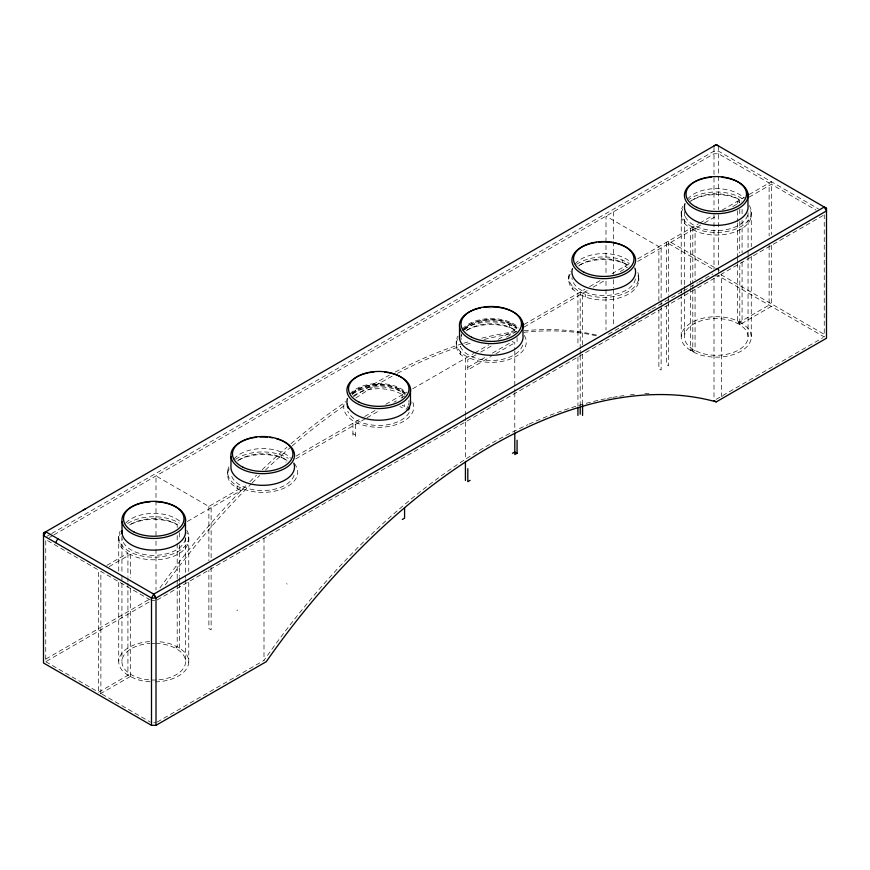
<?xml version="1.0" encoding="UTF-8"?>
<svg xmlns="http://www.w3.org/2000/svg" width="870" height="870" viewBox="0 0 870 870"><rect width="100%" height="100%" fill="white"/><g stroke="black" fill="none" stroke-linecap="round" stroke-linejoin="round"><path stroke-width="0.65" stroke-dasharray="4.35 3.26" d="M354.536 391.25L355.754 390.543M467.038 326.293L468.245 325.587M46.926 536.301L50.46 534.267M51.634 533.582L713.998 151.173L718.5 151.173L818.376 208.833M49.264 537.54L52.787 535.518M53.962 534.832L713.998 153.762L718.5 153.762L769.123 182.994L769.123 235.911M106.825 565.369L127.923 553.189L122.898 549.155A35.028 20.227 0 0 1 120.201 533.756M156.002 535.626L156.002 475.923L208.876 506.449L240.859 487.983L243.339 489.157L186.582 521.924M296.083 456.108L363.486 417.187M364.66 416.512L376.384 409.737M385.769 404.322L406.877 392.142M412.728 388.76L473.639 353.59M474.813 352.915L488.886 344.792M498.271 339.365L518.205 327.859M524.066 324.477L584.912 289.351M589.621 286.632L600.213 280.51M611.991 273.713L630.717 262.903M637.754 258.836L698.588 223.72M699.774 223.035L712.715 215.564M722.133 210.127L744.415 197.262M749.103 194.554L771.375 181.7L771.375 234.498M109.12 566.642L130.304 554.407L135.328 556.778A35.028 20.227 0 0 0 175.686 555.343A35.028 20.227 0 0 0 186.822 532.908M295.735 458.903L365.868 418.416M367.031 417.741L379.94 410.292M394.012 402.157L396.361 400.809M401.048 398.101L404.572 396.067M476.02 354.819L467.81 359.56L467.81 372.534M480.708 352.111L493.616 344.661M506.514 337.212L517.074 331.111M524.099 327.055L588.457 289.906M593.155 287.187L604.933 280.39M620.234 271.56L627.292 267.481L624.932 266.242M637.754 261.435L703.308 223.59M704.482 222.916L717.435 215.434M732.736 206.603L739.794 202.525M749.103 197.153L771.375 184.299L816.027 210.072M467.712 367.401L486.537 356.526M492.42 353.122L512.43 341.573L514.79 342.813L514.79 349.544M470.072 368.63L491.256 356.396M495.965 353.677L514.79 342.813M45.849 659.036L149.064 599.441M608.445 334.221L650.662 309.84M651.837 309.165L682.33 291.559M683.505 290.885L697.577 282.761M698.751 282.087L712.824 273.952M97.451 569.426L45.751 539.574L45.751 661.689L150.14 601.42M157.176 599.952L719.349 275.388M823.085 215.499L721.491 274.148L721.491 396.263L723.742 397.557M236.857 610.479L237.662 610.022M98.625 692.215L128.727 674.837L130.978 676.131L100.876 693.51L98.625 692.215L98.625 570.1M692.705 349.229L690.432 350.545L690.432 286.774M157.176 722.067L264.001 660.384A534.822 308.774 -60 0 1 527.916 424.636M716.14 399.352L823.085 337.603M715.129 275.877L718.5 275.877L824.249 336.929L824.249 214.825M151.5 600.626L154.871 600.626M153.751 722.742L156.002 722.742M739.424 202.231L737.434 201.296L737.434 204.004M692.803 229.658L697.827 232.018A35.028 20.227 0 0 0 738.184 230.593A35.028 20.227 0 0 0 749.32 208.147M576.614 264.382A35.028 20.227 0 0 1 622.18 259.978L629.26 263.316M579.746 265.046A35.028 20.227 0 0 1 622.18 262.577L627.194 264.937M637.84 272.538A35.028 20.227 0 0 1 624.225 293.581A35.028 20.227 0 0 1 585.325 294.375L578.245 291.037L572.895 286.752A35.028 20.227 0 0 1 570.209 271.353M580.301 294.604L585.325 296.974A35.028 20.227 0 0 0 624.225 296.181A35.028 20.227 0 0 0 637.84 275.127M467.244 329.991A35.028 20.227 0 0 1 509.679 327.522L514.692 329.893L514.692 332.481M402.19 405.224L404.572 406.442L404.572 403.854M399.928 406.529L402.288 407.758M355.308 434.891L352.926 433.662M238.674 460.034A35.028 20.227 0 0 1 281.108 457.566L287.959 460.796L285.86 462.177M229.136 468.941A35.028 20.227 0 0 0 231.833 484.34L238.597 489.288M239.239 489.592L241.077 490.462M714.444 267.481L668.617 241.023L668.617 295.18M715.618 268.156L720.316 270.875M668.617 243.622L712.095 268.721M720.849 274.637L826.5 335.635M738.489 322.792L740.74 324.086M691.226 350.077L693.477 351.371M286.589 583.694L287.176 584.031M150.347 599.963L100.876 571.405L100.876 693.51M45.751 661.689L97.451 691.541M102.029 694.173L150.347 722.078M510.864 323.64L511.897 324.238M398.362 388.585L399.395 389.184M742.077 198.61L741.762 198.36A35.028 20.227 0 0 0 689.116 199.426M692.705 227.113L695.065 228.353L695.065 279.912M570.209 273.952A35.028 20.227 0 0 0 572.895 289.351L577.93 293.386L577.93 346.293M457.707 338.898A35.028 20.227 0 0 0 460.393 354.297L465.428 358.331L465.428 415.316M771.375 245.351L771.375 306.403L739.794 324.64L739.794 263.577M769.123 245.405L769.123 305.109L737.434 323.401L737.434 263.708M751.267 212.835L751.267 246.634M751.267 256.139L751.267 337.549M748.059 212.78L748.059 249.375M748.059 250.734L748.059 254.801M748.059 256.161L748.059 337.484M742.077 209.355L742.077 214.781M742.077 220.208L742.077 252.768M742.077 262.261L742.077 323.325M739.696 202.699L739.696 199.991L734.671 197.62A35.028 20.227 0 0 0 690.117 201.351M739.794 209.311L739.696 216.271M739.794 221.524L739.696 252.898M737.434 210.79L737.434 221.643M737.434 223.003L737.434 256.922M737.434 258.281L737.434 262.349M718.5 145.975L718.5 209.626M718.5 214.825L718.5 275.877M713.998 147.324L713.998 209.626M713.998 214.825L713.998 269.211M713.998 278.476L713.998 399.221M695.065 289.405L695.065 350.458L692.803 351.763L692.803 290.71M692.803 227.059L692.803 283.924M692.803 285.284L692.803 289.351M690.432 285.414L690.432 228.429L685.397 224.395A35.028 20.227 0 0 1 682.7 208.996M684.44 211.671L684.44 284.86M684.44 286.219L684.44 290.286M684.44 291.646L684.44 336.375M681.232 211.606L681.232 287.47M681.232 288.829L681.232 292.896M681.232 294.256L681.232 336.32M668.617 296.539L668.617 300.607M668.617 301.966L668.617 365.726L666.366 364.432L666.366 306.088M666.366 242.328L666.366 295.234M661.124 247.95L661.124 299.508M661.124 300.857L661.124 304.935M661.124 306.283L661.124 370.054L658.873 368.76L658.873 310.416M658.873 300.922L658.873 246.645L605.998 216.119L605.998 274.463M638.765 277.791L638.765 280.39M622.18 259.978L622.18 262.577M613.491 211.791L613.491 240.283M613.491 241.642L613.491 274.202M613.491 279.629L613.491 287.774M613.491 289.134L613.491 325.761M605.998 281.249L605.998 288.024M605.998 289.384L605.998 330.089M585.325 294.375L585.325 296.974M582.563 344.857L582.563 293.299L580.203 292.07L580.203 349.055M582.563 354.351L582.563 404.561M580.203 350.403L580.203 354.481M580.203 355.83L580.203 406.04M577.93 357.146L577.93 405.996M572.895 286.752L572.895 289.351M568.741 276.562L568.741 279.161M517.074 337.603L517.074 341.497M514.79 350.882L514.79 391.272M514.79 392.62L514.79 431.65M509.679 324.923L509.679 327.522M465.428 416.676L465.428 420.743M465.428 422.102L465.428 460.089M461.111 338.299L461.111 339.594M460.393 351.697L460.393 354.297M456.239 341.508L456.239 344.107M408.889 400.483L408.889 401.788M402.19 394.839L402.19 397.438M355.308 424.506L355.308 437.49M352.926 423.288L352.926 436.262M281.108 454.966L281.108 457.566M264.001 538.28L264.001 660.384M237.173 486.025L237.173 488.625M227.668 471.551L227.668 474.15M211.127 507.754L211.127 559.312M211.127 567.447L211.127 629.858L208.876 628.564L208.876 570.22M208.876 506.449L208.876 560.726M188.768 537.595L188.768 571.394M188.768 582.247L188.768 662.298M185.56 537.54L185.56 578.202M185.56 579.561L185.56 662.244M179.568 532.755L179.568 539.53M179.568 544.968L179.568 576.168M179.568 577.528L179.568 581.595M179.568 582.954L179.568 648.074L178.241 648.846L175.99 647.552L177.197 646.856L177.197 585.793M177.197 527.459L177.197 524.74L172.173 522.381A35.028 20.227 0 0 0 129.739 524.849M177.197 535.594L177.197 542.38M177.197 543.739L177.197 579.018M177.197 580.366L177.197 584.444M156.002 541.053L156.002 547.839M156.002 549.188L156.002 589.893M130.304 554.407L130.304 577.473M130.304 588.327L130.304 676.523M127.923 553.189L127.923 576.255M127.923 577.604L127.923 581.682M127.923 583.03L127.923 675.294M121.941 536.42L121.941 574.374M121.941 575.733L121.941 661.135M118.733 536.366L118.733 571.525M118.733 582.378L118.733 661.069M125.769 523.022A31.82 18.368 0 0 1 153.718 513.398A31.82 18.368 0 0 1 181.7 522.99M155.893 643.354A31.82 18.368 0 0 1 185.56 661.211A31.82 18.368 0 0 1 157.535 679.927M156.35 679.992A31.82 18.368 0 0 1 122.094 663.527A31.82 18.368 0 0 1 149.955 643.452M151.152 643.376A31.82 18.368 0 0 1 154.719 643.321M155.295 681.895A35.028 20.227 0 0 0 184.603 652.108L179.263 647.824L172.173 644.485A35.028 20.227 0 0 0 157.416 641.571M150.086 681.797A35.028 20.227 0 0 1 135.328 678.883L128.238 675.544L122.898 671.259A35.028 20.227 0 0 1 152.196 641.484M165.322 584.934A534.822 308.774 -60 0 1 251.158 483.937M252.104 482.991A534.822 308.774 -60 0 1 259.684 475.553M265.47 470.007A534.822 308.774 -60 0 1 291.243 446.734M292.244 445.875A534.822 308.774 -60 0 1 347.761 403.321M355.765 397.971A534.822 308.774 -60 0 1 392.805 375.829M397.525 373.306A534.822 308.774 -60 0 1 460.719 346.216M465.939 344.553A534.822 308.774 -60 0 1 472.453 342.595M484.111 339.452A534.822 308.774 -60 0 1 512.995 333.688M523.697 332.329A534.822 308.774 -60 0 1 597.222 336.016M159.939 587.989A534.822 308.774 -60 0 1 246.09 485.482M249.853 481.697A534.822 308.774 -60 0 1 256.487 475.172M262.24 469.637A534.822 308.774 -60 0 1 286.991 447.158M291.004 443.722A534.822 308.774 -60 0 1 345.51 402.016M353.514 396.676A534.822 308.774 -60 0 1 389.368 375.177M395.284 372.012A534.822 308.774 -60 0 1 462.394 343.661M463.699 343.248A534.822 308.774 -60 0 1 470.202 341.301M481.86 338.147A534.822 308.774 -60 0 1 516.106 331.655M524.099 330.763A534.822 308.774 -60 0 1 597.505 335.309M186.822 530.308A35.028 20.227 0 0 1 154.523 557.202A35.028 20.227 0 0 1 120.201 531.157M127.618 523.512A35.028 20.227 0 0 1 179.263 523.12M185.43 538.726A31.82 18.368 0 0 1 153.827 555.354A31.82 18.368 0 0 1 122.094 538.824M129.641 524.991A31.82 18.368 0 0 1 179.068 525.85M233.954 459.055A31.82 18.368 0 0 1 261.826 448.594A31.82 18.368 0 0 1 290.634 458.175M294.354 463.525A35.028 20.227 0 0 1 265.296 492.333A35.028 20.227 0 0 1 229.136 466.342M235.552 459.371A35.028 20.227 0 0 1 288.188 458.305M294.093 475.118A31.82 18.368 0 0 1 261.718 490.528A31.82 18.368 0 0 1 231.028 474.009M237.521 460.926A31.82 18.368 0 0 1 288.003 461.035M408.943 402.767A30.232 17.454 0 0 1 408.476 405.039M408.052 406.149A30.232 17.454 0 0 1 406.04 409.368M352.165 393.555A30.232 17.454 0 0 1 381.093 384.464A30.232 17.454 0 0 1 407.236 396.035M351.61 393.577A31.82 18.368 0 0 1 404.963 392.751M352.165 394.849A30.232 17.454 0 0 1 379.124 385.714A30.232 17.454 0 0 1 405.67 395.23M412.848 402.44A35.028 20.227 0 0 1 377.689 427.29A35.028 20.227 0 0 1 345.205 401.255M352.611 393.61A35.028 20.227 0 0 1 404.256 393.218M409.226 412.369A31.82 18.368 0 0 1 377.787 425.441A31.82 18.368 0 0 1 347.782 411.292M353.579 395.839A31.82 18.368 0 0 1 404.071 395.948M350.023 393.969A31.82 18.368 0 0 1 404.963 391.456M462.525 330.317A31.82 18.368 0 0 1 517.465 327.794M461.056 337.31A30.232 17.454 0 0 1 461.524 335.048M464.667 329.904A30.232 17.454 0 0 1 516.149 328.316M461.056 336.016A30.232 17.454 0 0 1 461.524 333.743M463.96 329.415A30.232 17.454 0 0 1 491.822 319.464A30.232 17.454 0 0 1 519.02 330.024M488.853 307.839A30.232 17.454 0 0 1 491.485 307.784M749.32 205.548A35.028 20.227 0 0 1 738.184 227.994A35.028 20.227 0 0 1 697.827 229.419L690.736 226.08A35.028 20.227 0 0 1 682.7 206.397M747.656 215.173A31.82 18.368 0 0 1 715.281 230.583A31.82 18.368 0 0 1 684.592 214.063M691.084 200.981A31.82 18.368 0 0 1 741.566 201.1M575.016 264.067A31.82 18.368 0 0 1 629.956 261.544M687.518 199.121A31.82 18.368 0 0 1 715.39 188.649A31.82 18.368 0 0 1 744.198 198.229M529.09 424.103A534.822 308.774 -60 0 1 606.194 398.623M607.467 398.373A534.822 308.774 -60 0 1 611.534 397.601M612.893 397.362A534.822 308.774 -60 0 1 618.298 396.459M619.647 396.241A534.822 308.774 -60 0 1 625.019 395.48M630.358 394.828A534.822 308.774 -60 0 1 634.35 394.414M644.866 393.61A534.822 308.774 -60 0 1 648.911 393.425M635.426 278.922A31.82 18.368 0 0 1 602.79 295.539A31.82 18.368 0 0 1 571.949 277.813M578.583 265.937A31.82 18.368 0 0 1 629.075 266.046M462.525 329.023A31.82 18.368 0 0 1 517.465 326.5M524.316 335.461A35.028 20.227 0 0 1 492.018 362.344A35.028 20.227 0 0 1 457.707 336.298M464.123 329.338A35.028 20.227 0 0 1 516.758 328.262M522.653 345.075A31.82 18.368 0 0 1 492.366 360.484A31.82 18.368 0 0 1 460.284 346.336M466.081 330.883A31.82 18.368 0 0 1 514.42 329.534M741.762 323.074L734.671 319.736A35.028 20.227 0 0 0 692.237 322.204A35.028 20.227 0 0 0 685.397 346.51L690.736 350.795L697.827 354.133A35.028 20.227 0 0 0 740.261 351.654A35.028 20.227 0 0 0 747.102 327.359L741.762 323.074M739.424 324.336L732.986 321.302A31.82 18.368 0 0 0 694.445 323.553A31.82 18.368 0 0 0 688.224 345.629L693.075 349.522L699.513 352.557A31.82 18.368 0 0 0 738.054 350.305A31.82 18.368 0 0 0 744.274 328.229L739.424 324.336"/><path stroke-width="1.3" d="M43.5 535.681L45.751 531.766L153.751 594.134L156.002 598.038L156.002 725.341L151.5 725.341L43.5 662.983L43.5 533.082L45.751 531.766L43.5 535.681L151.5 598.038L156.002 598.038L826.5 210.921L824.26 207.017L153.751 594.134L151.5 598.038L151.5 725.341M55.604 542.662L57.855 538.758M82.878 510.353L85.129 509.037M713.998 145.975L716.249 144.659L826.5 208.321L826.5 338.234L716.249 401.886A534.822 308.774 -60 0 0 266.253 661.689L156.002 725.341M43.5 533.082L716.249 144.659L718.5 145.975M512.43 453.303L514.692 451.998L517.074 453.226L514.79 454.542L514.79 432.999M402.288 519.488L404.572 518.172L404.572 507.797M470.072 480.36L467.81 481.665L467.81 468.691M713.998 400.581L716.249 401.886M824.26 207.017L826.5 208.321M153.751 594.123L156.002 598.038M747.972 193.879L747.972 205.559A31.82 18.368 0 0 1 714.607 225.363A31.82 18.368 0 0 1 684.962 203.678M582.563 405.909L582.563 415.414M580.203 407.388L580.203 414.174M577.93 407.356L577.93 415.49M522.968 323.781L522.968 335.461A31.82 18.368 0 0 1 491.691 355.286A31.82 18.368 0 0 1 459.469 335.972M517.074 440.242L517.074 453.226M465.428 461.448L465.428 480.447M459.534 326.696L459.534 338.376M410.466 388.738L410.466 400.417A31.82 18.368 0 0 1 377.101 420.21A31.82 18.368 0 0 1 347.456 398.536M230.963 456.728L230.963 468.408A31.82 18.368 0 0 0 267.275 485.134A31.82 18.368 0 0 0 293.799 463.123M185.473 518.64L185.473 530.319A31.82 18.368 0 0 1 154.186 550.144A31.82 18.368 0 0 1 121.974 530.82M122.028 521.543L122.028 533.223M155.991 501.762A31.82 18.368 0 0 1 181.177 529.406A31.82 18.368 0 0 1 127.096 530.124A31.82 18.368 0 0 1 150.053 501.849M276.366 438.687A31.82 18.368 0 0 1 287.187 466.994A31.82 18.368 0 0 1 237.01 466.124A31.82 18.368 0 0 1 250.756 438.252M252.039 437.969A31.82 18.368 0 0 1 256.628 437.24M260.163 436.968A31.82 18.368 0 0 1 267.297 437.099M269.809 437.371A31.82 18.368 0 0 1 272.495 437.806M409.596 407.671A31.82 18.368 0 0 1 408.313 409.966M348.13 408.171A31.82 18.368 0 0 1 347.26 405.811M410.466 401.712A31.82 18.368 0 0 1 410.531 404.115M384.529 372.121A31.82 18.368 0 0 1 406.181 399.504A31.82 18.368 0 0 1 354.21 401.886A31.82 18.368 0 0 1 368.108 372.871M369.228 372.664A31.82 18.368 0 0 1 373.872 372.034M492.3 306.882A31.82 18.368 0 0 1 520.151 332.927A31.82 18.368 0 0 1 467.755 337.625A31.82 18.368 0 0 1 480.61 307.926M484.024 307.349A31.82 18.368 0 0 1 488.733 306.925M610.881 242.382A31.82 18.368 0 0 1 630.054 270.624A31.82 18.368 0 0 1 577.506 270.679A31.82 18.368 0 0 1 596.526 242.393M598.875 242.132A31.82 18.368 0 0 1 609.522 242.219M634.872 268.134A31.82 18.368 0 0 1 604.193 290.33A31.82 18.368 0 0 1 572.46 268.634M722.024 177.273A31.82 18.368 0 0 1 743.676 204.646A31.82 18.368 0 0 1 691.715 207.027A31.82 18.368 0 0 1 705.603 178.024M706.723 177.806A31.82 18.368 0 0 1 711.377 177.186M134.132 532.07A30.232 17.454 0 0 0 183.472 521.956A30.232 17.454 0 0 0 143.637 502.349A30.232 17.454 0 0 0 134.132 532.07M243.067 467.255A30.232 17.454 0 0 0 292.407 457.141A30.232 17.454 0 0 0 252.572 437.534A30.232 17.454 0 0 0 243.067 467.255M359.136 402.168A30.232 17.454 0 0 0 408.476 392.055A30.232 17.454 0 0 0 368.641 372.447A30.232 17.454 0 0 0 359.136 402.168M471.638 337.223A30.232 17.454 0 0 0 520.978 327.109A30.232 17.454 0 0 0 481.143 307.491A30.232 17.454 0 0 0 471.638 337.223M584.129 272.267A30.232 17.454 0 0 0 633.48 262.153A30.232 17.454 0 0 0 593.644 242.545A30.232 17.454 0 0 0 584.129 272.267M696.631 207.31A30.232 17.454 0 0 0 745.981 197.207A30.232 17.454 0 0 0 706.135 177.589A30.232 17.454 0 0 0 696.631 207.31"/></g></svg>
